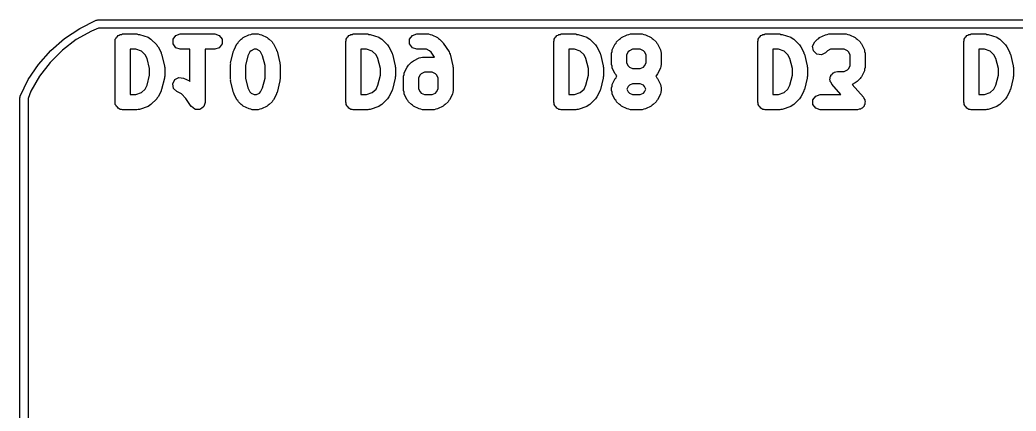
# Model space of a CAD drawing. Extents: x 111.8 to 137.6, y -130 to -95.3.
# Drawn here: x 111.79 to 124.13, y -100.18 to -95.35 of the extents above; entities that cross this region are included whole.
import ezdxf

# ---------------------------------------------------------------- set-up
doc = ezdxf.new("R2010")
doc.units = 0
doc.layers.add('BLACK', color=7, linetype='CONTINUOUS')

msp = doc.modelspace()

# ---------------------------------------------------------------- linework, layer by layer
at = {"layer": 'BLACK', "linetype": 'CONTINUOUS'}
for p, q in [((112.535, -95.4492), (112.739, -95.349)), ((112.768, -95.4452), (112.678, -95.4824)), ((112.739, -95.349), (112.751, -95.348)), ((112.739, -95.349), (112.739, -95.349)), ((112.751, -95.348), (112.758, -95.3452)), ((112.758, -95.3452), (135.472, -95.3452)), ((135.462, -95.4452), (112.768, -95.4452)), ((112.346, -95.5751), (112.535, -95.4492)), ((112.678, -95.4824), (112.492, -95.5893)), ((112.984, -95.5718), (112.988, -95.5577)), ((112.988, -95.5577), (113, -95.549)), ((113, -95.549), (113.009, -95.5369)), ((113.009, -95.5369), (113.023, -95.5324)), ((113.023, -95.5324), (113.035, -95.5236)), ((113.035, -95.5236), (113.05, -95.5236)), ((113.05, -95.5236), (113.064, -95.519)), ((113.064, -95.519), (113.243, -95.519)), ((113.243, -95.519), (113.257, -95.5237)), ((113.257, -95.5237), (113.273, -95.5238)), ((113.273, -95.5238), (113.38, -95.5596)), ((113.38, -95.5596), (113.397, -95.5724)), ((113.689, -95.5838), (113.723, -95.5369)), ((113.723, -95.5369), (113.779, -95.519)), ((113.779, -95.519), (114.207, -95.519)), ((114.207, -95.519), (114.262, -95.5369)), ((114.262, -95.5369), (114.296, -95.5838)), ((114.547, -95.5753), (114.558, -95.5646)), ((114.558, -95.5646), (114.629, -95.5289)), ((114.629, -95.5289), (114.651, -95.5257)), ((114.651, -95.5257), (114.671, -95.519)), ((114.671, -95.519), (114.743, -95.519)), ((114.743, -95.519), (114.763, -95.5257)), ((114.763, -95.5257), (114.785, -95.5289)), ((114.785, -95.5289), (114.856, -95.5646)), ((114.856, -95.5646), (114.867, -95.5753)), ((115.841, -95.5718), (115.846, -95.5577)), ((115.846, -95.5577), (115.858, -95.549)), ((115.858, -95.549), (115.866, -95.5369)), ((115.866, -95.5369), (115.88, -95.5324)), ((115.88, -95.5324), (115.892, -95.5236)), ((115.892, -95.5236), (115.907, -95.5236)), ((115.907, -95.5236), (115.921, -95.519)), ((115.921, -95.519), (116.1, -95.519)), ((116.1, -95.519), (116.114, -95.5237)), ((116.114, -95.5237), (116.13, -95.5238)), ((116.13, -95.5238), (116.237, -95.5596)), ((116.237, -95.5596), (116.254, -95.5724)), ((116.618, -95.5838), (116.652, -95.5369)), ((116.652, -95.5369), (116.707, -95.519)), ((116.707, -95.519), (116.85, -95.519)), ((116.85, -95.519), (116.871, -95.5257)), ((116.871, -95.5257), (116.892, -95.5289)), ((116.892, -95.5289), (116.963, -95.5646)), ((116.963, -95.5646), (116.974, -95.5753)), ((118.416, -95.5718), (118.421, -95.5577)), ((118.421, -95.5577), (118.433, -95.549)), ((118.433, -95.549), (118.441, -95.5369)), ((118.441, -95.5369), (118.455, -95.5324)), ((118.455, -95.5324), (118.467, -95.5236)), ((118.467, -95.5236), (118.482, -95.5236)), ((118.482, -95.5236), (118.496, -95.519)), ((118.496, -95.519), (118.675, -95.519)), ((118.675, -95.519), (118.689, -95.5237)), ((118.689, -95.5237), (118.705, -95.5238)), ((118.705, -95.5238), (118.812, -95.5596)), ((118.812, -95.5596), (118.829, -95.5724)), ((119.229, -95.5753), (119.24, -95.5646)), ((119.24, -95.5646), (119.312, -95.5289)), ((119.312, -95.5289), (119.333, -95.5257)), ((119.333, -95.5257), (119.354, -95.519)), ((119.354, -95.519), (119.496, -95.519)), ((119.496, -95.519), (119.517, -95.5257)), ((119.517, -95.5257), (119.538, -95.5289)), ((119.538, -95.5289), (119.61, -95.5646)), ((119.61, -95.5646), (119.621, -95.5753)), ((120.941, -95.5718), (120.946, -95.5577)), ((120.946, -95.5577), (120.958, -95.549)), ((120.958, -95.549), (120.966, -95.5369)), ((120.966, -95.5369), (120.98, -95.5324)), ((120.98, -95.5324), (120.992, -95.5236)), ((120.992, -95.5236), (121.007, -95.5236)), ((121.007, -95.5236), (121.021, -95.519)), ((121.021, -95.519), (121.2, -95.519)), ((121.2, -95.519), (121.214, -95.5237)), ((121.214, -95.5237), (121.23, -95.5238)), ((121.23, -95.5238), (121.337, -95.5596)), ((121.337, -95.5596), (121.354, -95.5724)), ((121.683, -95.5753), (121.694, -95.5646)), ((121.694, -95.5646), (121.765, -95.5289)), ((121.765, -95.5289), (121.787, -95.5257)), ((121.787, -95.5257), (121.807, -95.519)), ((121.807, -95.519), (122.021, -95.519)), ((122.021, -95.519), (122.042, -95.5257)), ((122.042, -95.5257), (122.063, -95.5289)), ((122.063, -95.5289), (122.135, -95.5646)), ((122.135, -95.5646), (122.146, -95.5753)), ((123.491, -95.5718), (123.496, -95.5577)), ((123.496, -95.5577), (123.508, -95.549)), ((123.508, -95.549), (123.516, -95.5369)), ((123.516, -95.5369), (123.53, -95.5324)), ((123.53, -95.5324), (123.542, -95.5236)), ((123.542, -95.5236), (123.557, -95.5236)), ((123.557, -95.5236), (123.571, -95.519)), ((123.571, -95.519), (123.75, -95.519)), ((123.75, -95.519), (123.764, -95.5237)), ((123.764, -95.5237), (123.78, -95.5238)), ((123.78, -95.5238), (123.887, -95.5596)), ((123.887, -95.5596), (123.904, -95.5724)), ((112.175, -95.7246), (112.346, -95.5751)), ((112.492, -95.5893), (112.321, -95.7197)), ((112.971, -95.6128), (112.975, -95.5987)), ((112.971, -96.3628), (112.971, -95.6128)), ((112.975, -95.5838), (112.984, -95.5718)), ((112.975, -95.5987), (112.975, -95.5838)), ((113.397, -95.5724), (113.416, -95.5822)), ((113.416, -95.5822), (113.488, -95.6536)), ((113.488, -95.6536), (113.495, -95.6672)), ((113.495, -95.6672), (113.505, -95.678)), ((113.505, -95.678), (113.541, -95.7494)), ((113.689, -95.6418), (113.689, -95.5838)), ((113.723, -95.6886), (113.689, -95.6418)), ((113.779, -95.7065), (113.723, -95.6886)), ((114.262, -95.6886), (114.207, -95.7065)), ((114.296, -95.6418), (114.262, -95.6886)), ((114.296, -95.5838), (114.296, -95.6418)), ((114.445, -95.7137), (114.48, -95.6423)), ((114.48, -95.6423), (114.491, -95.6315)), ((114.491, -95.6315), (114.498, -95.6179)), ((114.498, -95.6179), (114.534, -95.5822)), ((114.534, -95.5822), (114.547, -95.5753)), ((114.867, -95.5753), (114.881, -95.5822)), ((114.881, -95.5822), (114.916, -95.6179)), ((114.916, -95.6179), (114.923, -95.6315)), ((114.923, -95.6315), (114.934, -95.6423)), ((114.934, -95.6423), (114.97, -95.7137)), ((115.828, -95.6128), (115.832, -95.5987)), ((115.828, -96.3628), (115.828, -95.6128)), ((115.832, -95.5838), (115.841, -95.5718)), ((115.832, -95.5987), (115.832, -95.5838)), ((116.254, -95.5724), (116.273, -95.5822)), ((116.273, -95.5822), (116.345, -95.6536)), ((116.345, -95.6536), (116.352, -95.6672)), ((116.352, -95.6672), (116.362, -95.678)), ((116.362, -95.678), (116.398, -95.7494)), ((116.618, -95.6418), (116.618, -95.5838)), ((116.652, -95.6886), (116.618, -95.6418)), ((116.707, -95.7065), (116.652, -95.6886)), ((116.974, -95.5753), (116.988, -95.5822)), ((116.988, -95.5822), (117.023, -95.6179)), ((117.023, -95.6179), (117.028, -95.6263)), ((117.028, -95.6263), (117.035, -95.6322)), ((117.035, -95.6322), (117.107, -95.7394)), ((118.403, -95.6128), (118.407, -95.5987)), ((118.403, -96.3628), (118.403, -95.6128)), ((118.407, -95.5838), (118.416, -95.5718)), ((118.407, -95.5987), (118.407, -95.5838)), ((118.829, -95.5724), (118.848, -95.5822)), ((118.848, -95.5822), (118.92, -95.6536)), ((118.92, -95.6536), (118.927, -95.6672)), ((118.927, -95.6672), (118.937, -95.678)), ((118.937, -95.678), (118.973, -95.7494)), ((119.127, -95.7137), (119.163, -95.6423)), ((119.163, -95.6423), (119.173, -95.6315)), ((119.173, -95.6315), (119.18, -95.6179)), ((119.18, -95.6179), (119.216, -95.5822)), ((119.216, -95.5822), (119.229, -95.5753)), ((119.621, -95.5753), (119.634, -95.5822)), ((119.634, -95.5822), (119.67, -95.6179)), ((119.67, -95.6179), (119.677, -95.6315)), ((119.677, -95.6315), (119.687, -95.6423)), ((119.687, -95.6423), (119.723, -95.7137)), ((120.928, -95.6128), (120.932, -95.5987)), ((120.928, -96.3628), (120.928, -95.6128)), ((120.932, -95.5838), (120.941, -95.5718)), ((120.932, -95.5987), (120.932, -95.5838)), ((121.354, -95.5724), (121.373, -95.5822)), ((121.373, -95.5822), (121.445, -95.6536)), ((121.445, -95.6536), (121.452, -95.6672)), ((121.452, -95.6672), (121.462, -95.678)), ((121.462, -95.678), (121.498, -95.7494)), ((121.607, -95.6695), (121.634, -95.6179)), ((121.616, -95.7268), (121.607, -95.6695)), ((121.634, -95.6179), (121.669, -95.5822)), ((121.669, -95.5822), (121.683, -95.5753)), ((122.146, -95.5753), (122.159, -95.5822)), ((122.159, -95.5822), (122.195, -95.6179)), ((122.195, -95.6179), (122.202, -95.6315)), ((122.202, -95.6315), (122.212, -95.6423)), ((122.212, -95.6423), (122.248, -95.7137)), ((123.478, -95.6128), (123.482, -95.5987)), ((123.478, -96.3628), (123.478, -95.6128)), ((123.482, -95.5838), (123.491, -95.5718)), ((123.482, -95.5987), (123.482, -95.5838)), ((123.904, -95.5724), (123.923, -95.5822)), ((123.923, -95.5822), (123.995, -95.6536)), ((123.995, -95.6536), (124.002, -95.6672)), ((124.002, -95.6672), (124.012, -95.678)), ((124.012, -95.678), (124.048, -95.7494)), ((112.025, -95.8952), (112.175, -95.7246)), ((112.321, -95.7197), (112.169, -95.8712)), ((113.228, -95.7065), (113.158, -95.7065)), ((113.158, -95.7065), (113.158, -96.269)), ((113.299, -95.7304), (113.228, -95.7065)), ((113.344, -95.7755), (113.299, -95.7304)), ((113.369, -95.8241), (113.344, -95.7755)), ((113.541, -95.7494), (113.543, -95.7598)), ((113.543, -95.7598), (113.548, -95.7686)), ((113.548, -95.7686), (113.584, -95.9115)), ((113.899, -95.7065), (113.779, -95.7065)), ((113.899, -96.1074), (113.899, -95.7065)), ((114.207, -95.7065), (114.087, -95.7065)), ((114.087, -95.7065), (114.087, -96.3628)), ((114.402, -95.8758), (114.438, -95.7329)), ((114.438, -95.7329), (114.443, -95.724)), ((114.443, -95.724), (114.445, -95.7137)), ((114.617, -95.7884), (114.587, -95.91)), ((114.641, -95.7397), (114.617, -95.7884)), ((114.656, -95.7255), (114.641, -95.7397)), ((114.694, -95.7065), (114.656, -95.7255)), ((114.721, -95.7065), (114.694, -95.7065)), ((114.759, -95.7255), (114.721, -95.7065)), ((114.773, -95.7397), (114.759, -95.7255)), ((114.797, -95.7884), (114.773, -95.7397)), ((114.828, -95.91), (114.797, -95.7884)), ((114.97, -95.7137), (114.971, -95.724)), ((114.971, -95.724), (114.977, -95.7329)), ((114.977, -95.7329), (115.012, -95.8758)), ((116.085, -95.7065), (116.015, -95.7065)), ((116.015, -95.7065), (116.015, -96.269)), ((116.156, -95.7304), (116.085, -95.7065)), ((116.202, -95.7755), (116.156, -95.7304)), ((116.226, -95.8241), (116.202, -95.7755)), ((116.398, -95.7494), (116.4, -95.7598)), ((116.4, -95.7598), (116.405, -95.7686)), ((116.405, -95.7686), (116.441, -95.9115)), ((116.665, -95.8504), (116.737, -95.8146)), ((116.828, -95.7065), (116.707, -95.7065)), ((116.737, -95.8146), (116.758, -95.8114)), ((116.758, -95.8114), (116.779, -95.8047)), ((116.779, -95.8047), (116.921, -95.8047)), ((116.866, -95.7255), (116.828, -95.7065)), ((116.884, -95.7439), (116.866, -95.7255)), ((116.926, -95.8062), (116.884, -95.7439)), ((116.921, -95.8047), (116.926, -95.8062)), ((117.107, -95.7394), (117.111, -95.7549)), ((117.111, -95.7549), (117.12, -95.7686)), ((117.12, -95.7686), (117.155, -95.9115)), ((118.66, -95.7065), (118.59, -95.7065)), ((118.59, -95.7065), (118.59, -96.269)), ((118.731, -95.7304), (118.66, -95.7065)), ((118.777, -95.7755), (118.731, -95.7304)), ((118.801, -95.8241), (118.777, -95.7755)), ((118.973, -95.7494), (118.975, -95.7598)), ((118.975, -95.7598), (118.98, -95.7686)), ((118.98, -95.7686), (119.016, -95.9115)), ((119.117, -95.7556), (119.124, -95.7351)), ((119.117, -95.8985), (119.117, -95.7556)), ((119.124, -95.7351), (119.127, -95.7137)), ((119.323, -95.7397), (119.304, -95.7778)), ((119.304, -95.7778), (119.304, -95.8764)), ((119.338, -95.7255), (119.323, -95.7397)), ((119.376, -95.7065), (119.338, -95.7255)), ((119.474, -95.7065), (119.376, -95.7065)), ((119.512, -95.7255), (119.474, -95.7065)), ((119.527, -95.7397), (119.512, -95.7255)), ((119.546, -95.7778), (119.527, -95.7397)), ((119.546, -95.8764), (119.546, -95.7778)), ((119.723, -95.7137), (119.726, -95.7351)), ((119.726, -95.7351), (119.733, -95.7556)), ((119.733, -95.7556), (119.733, -95.8985)), ((121.185, -95.7065), (121.115, -95.7065)), ((121.115, -95.7065), (121.115, -96.269)), ((121.256, -95.7304), (121.185, -95.7065)), ((121.302, -95.7755), (121.256, -95.7304)), ((121.326, -95.8241), (121.302, -95.7755)), ((121.498, -95.7494), (121.5, -95.7598)), ((121.5, -95.7598), (121.505, -95.7686)), ((121.505, -95.7686), (121.541, -95.9115)), ((121.657, -95.7677), (121.616, -95.7268)), ((121.715, -95.7768), (121.657, -95.7677)), ((121.766, -95.7505), (121.715, -95.7768)), ((121.791, -95.7255), (121.766, -95.7505)), ((121.829, -95.7065), (121.791, -95.7255)), ((121.999, -95.7065), (121.829, -95.7065)), ((122.037, -95.7255), (121.999, -95.7065)), ((122.052, -95.7397), (122.037, -95.7255)), ((122.071, -95.7778), (122.052, -95.7397)), ((122.071, -95.9121), (122.071, -95.7778)), ((122.248, -95.7137), (122.251, -95.7351)), ((122.251, -95.7351), (122.258, -95.7556)), ((122.258, -95.7556), (122.258, -95.9342)), ((123.735, -95.7065), (123.665, -95.7065)), ((123.665, -95.7065), (123.665, -96.269)), ((123.806, -95.7304), (123.735, -95.7065)), ((123.852, -95.7755), (123.806, -95.7304)), ((123.876, -95.8241), (123.852, -95.7755)), ((124.048, -95.7494), (124.05, -95.7598)), ((124.05, -95.7598), (124.055, -95.7686)), ((124.055, -95.7686), (124.091, -95.9115)), ((111.898, -96.0838), (112.025, -95.8952)), ((112.169, -95.8712), (112.038, -96.0412)), ((113.399, -95.9458), (113.369, -95.8241)), ((113.584, -95.9115), (113.583, -95.9231)), ((113.583, -95.9231), (113.587, -95.9342)), ((113.587, -95.9342), (113.587, -96.0414)), ((114.399, -95.8985), (114.403, -95.8874)), ((114.399, -96.0771), (114.399, -95.8985)), ((114.403, -95.8874), (114.402, -95.8758)), ((114.587, -95.91), (114.587, -96.0655)), ((114.828, -96.0655), (114.828, -95.91)), ((115.012, -95.8758), (115.012, -95.8874)), ((115.012, -95.8874), (115.015, -95.8985)), ((115.015, -95.8985), (115.015, -96.0771)), ((116.256, -95.9458), (116.226, -95.8241)), ((116.441, -95.9115), (116.44, -95.9231)), ((116.44, -95.9231), (116.444, -95.9342)), ((116.444, -95.9342), (116.444, -96.0414)), ((116.552, -95.9994), (116.588, -95.928)), ((116.588, -95.928), (116.598, -95.9172)), ((116.598, -95.9172), (116.605, -95.9036)), ((116.605, -95.9036), (116.641, -95.8679)), ((116.641, -95.8679), (116.654, -95.861)), ((116.654, -95.861), (116.665, -95.8504)), ((117.155, -95.9115), (117.154, -95.9231)), ((117.154, -95.9231), (117.158, -95.9342)), ((117.158, -95.9342), (117.158, -96.2199)), ((118.831, -95.9458), (118.801, -95.8241)), ((119.016, -95.9115), (119.015, -95.9231)), ((119.015, -95.9231), (119.019, -95.9342)), ((119.019, -95.9342), (119.019, -96.0414)), ((119.124, -95.9191), (119.117, -95.8985)), ((119.127, -95.9404), (119.124, -95.9191)), ((119.304, -95.8764), (119.323, -95.9144)), ((119.323, -95.9144), (119.338, -95.9286)), ((119.338, -95.9286), (119.376, -95.9476)), ((119.474, -95.9476), (119.512, -95.9286)), ((119.512, -95.9286), (119.527, -95.9144)), ((119.527, -95.9144), (119.546, -95.8764)), ((119.726, -95.9191), (119.723, -95.9404)), ((119.733, -95.8985), (119.726, -95.9191)), ((121.356, -95.9458), (121.326, -95.8241)), ((121.541, -95.9115), (121.54, -95.9231)), ((121.54, -95.9231), (121.544, -95.9342)), ((121.544, -95.9342), (121.544, -96.0414)), ((122.052, -95.9501), (122.071, -95.9121)), ((122.258, -95.9342), (122.251, -95.9548)), ((123.906, -95.9458), (123.876, -95.8241)), ((124.091, -95.9115), (124.09, -95.9231)), ((124.09, -95.9231), (124.094, -95.9342)), ((124.094, -95.9342), (124.094, -96.0414)), ((112.038, -96.0412), (111.931, -96.2268)), ((113.369, -96.1515), (113.399, -96.0298)), ((113.399, -96.0298), (113.399, -95.9458)), ((113.587, -96.0414), (113.583, -96.0525)), ((113.583, -96.0525), (113.584, -96.0641)), ((113.712, -96.0827), (113.763, -96.056)), ((113.763, -96.056), (113.82, -96.0646)), ((116.226, -96.1515), (116.256, -96.0298)), ((116.256, -96.0298), (116.256, -95.9458)), ((116.444, -96.0414), (116.44, -96.0525)), ((116.44, -96.0525), (116.441, -96.0641)), ((116.542, -96.0414), (116.549, -96.0208)), ((116.542, -96.2199), (116.542, -96.0414)), ((116.549, -96.0208), (116.552, -95.9994)), ((116.748, -96.0255), (116.729, -96.0635)), ((116.763, -96.0113), (116.748, -96.0255)), ((116.801, -95.9922), (116.763, -96.0113)), ((116.899, -95.9922), (116.801, -95.9922)), ((116.937, -96.0113), (116.899, -95.9922)), ((116.952, -96.0255), (116.937, -96.0113)), ((116.971, -96.0635), (116.952, -96.0255)), ((118.801, -96.1515), (118.831, -96.0298)), ((118.831, -96.0298), (118.831, -95.9458)), ((119.019, -96.0414), (119.015, -96.0525)), ((119.015, -96.0525), (119.016, -96.0641)), ((119.163, -96.0119), (119.127, -95.9404)), ((119.173, -96.0227), (119.163, -96.0119)), ((119.163, -96.0709), (119.173, -96.06)), ((119.18, -96.0362), (119.173, -96.0227)), ((119.173, -96.06), (119.18, -96.0465)), ((119.185, -96.0414), (119.18, -96.0362)), ((119.18, -96.0465), (119.185, -96.0414)), ((119.376, -95.9476), (119.474, -95.9476)), ((119.67, -96.0362), (119.665, -96.0414)), ((119.665, -96.0414), (119.67, -96.0465)), ((119.677, -96.0227), (119.67, -96.0362)), ((119.67, -96.0465), (119.677, -96.06)), ((119.687, -96.0119), (119.677, -96.0227)), ((119.677, -96.06), (119.687, -96.0709)), ((119.723, -95.9404), (119.687, -96.0119)), ((121.326, -96.1515), (121.356, -96.0298)), ((121.356, -96.0298), (121.356, -95.9458)), ((121.544, -96.0414), (121.54, -96.0525)), ((121.54, -96.0525), (121.541, -96.0641)), ((121.825, -96.0481), (121.831, -96.0395)), ((121.825, -96.0671), (121.825, -96.0481)), ((121.831, -96.0395), (121.834, -96.029)), ((121.834, -96.029), (121.848, -96.0166)), ((121.848, -96.0166), (121.859, -96.0012)), ((121.859, -96.0012), (121.869, -95.9979)), ((121.869, -95.9979), (121.877, -95.9909)), ((121.877, -95.9909), (121.896, -95.9892)), ((121.896, -95.9892), (121.914, -95.9833)), ((121.914, -95.9833), (121.999, -95.9833)), ((121.999, -95.9833), (122.037, -95.9643)), ((122.037, -95.9643), (122.052, -95.9501)), ((122.202, -96.0584), (122.195, -96.0719)), ((122.212, -96.0476), (122.202, -96.0584)), ((122.248, -95.9761), (122.212, -96.0476)), ((122.251, -95.9548), (122.248, -95.9761)), ((123.876, -96.1515), (123.906, -96.0298)), ((123.906, -96.0298), (123.906, -95.9458)), ((124.094, -96.0414), (124.09, -96.0525)), ((124.09, -96.0525), (124.091, -96.0641)), ((111.797, -96.2874), (111.898, -96.0838)), ((113.344, -96.2001), (113.369, -96.1515)), ((113.584, -96.0641), (113.548, -96.207)), ((113.686, -96.1345), (113.712, -96.0827)), ((113.695, -96.1917), (113.686, -96.1345)), ((113.82, -96.0646), (113.892, -96.1004)), ((113.892, -96.1004), (113.899, -96.1074)), ((114.403, -96.0882), (114.399, -96.0771)), ((114.402, -96.0998), (114.403, -96.0882)), ((114.438, -96.2427), (114.402, -96.0998)), ((114.587, -96.0655), (114.617, -96.1872)), ((114.797, -96.1872), (114.828, -96.0655)), ((115.012, -96.0998), (114.977, -96.2427)), ((115.015, -96.0771), (115.012, -96.0882)), ((115.012, -96.0882), (115.012, -96.0998)), ((116.202, -96.2001), (116.226, -96.1515)), ((116.441, -96.0641), (116.405, -96.207)), ((116.729, -96.0635), (116.729, -96.1978)), ((116.971, -96.1978), (116.971, -96.0635)), ((118.777, -96.2001), (118.801, -96.1515)), ((119.016, -96.0641), (118.98, -96.207)), ((119.117, -96.1842), (119.124, -96.1637)), ((119.117, -96.2199), (119.117, -96.1842)), ((119.124, -96.1637), (119.127, -96.1423)), ((119.127, -96.1423), (119.163, -96.0709)), ((119.323, -96.1683), (119.307, -96.2021)), ((119.338, -96.1541), (119.323, -96.1683)), ((119.376, -96.1351), (119.338, -96.1541)), ((119.474, -96.1351), (119.376, -96.1351)), ((119.512, -96.1541), (119.474, -96.1351)), ((119.527, -96.1683), (119.512, -96.1541)), ((119.543, -96.2021), (119.527, -96.1683)), ((119.687, -96.0709), (119.723, -96.1423)), ((119.723, -96.1423), (119.726, -96.1637)), ((119.726, -96.1637), (119.733, -96.1842)), ((119.733, -96.1842), (119.733, -96.2199)), ((121.302, -96.2001), (121.326, -96.1515)), ((121.541, -96.0641), (121.505, -96.207)), ((121.821, -96.0855), (121.825, -96.0671)), ((121.825, -96.0954), (121.821, -96.0855)), ((121.825, -96.106), (121.825, -96.0954)), ((121.836, -96.1214), (121.825, -96.106)), ((121.844, -96.1388), (121.836, -96.1214)), ((121.958, -96.269), (121.844, -96.1388)), ((122.135, -96.1252), (122.097, -96.1439)), ((122.097, -96.1439), (122.235, -96.301)), ((122.146, -96.1145), (122.135, -96.1252)), ((122.159, -96.1076), (122.146, -96.1145)), ((122.195, -96.0719), (122.159, -96.1076)), ((123.852, -96.2001), (123.876, -96.1515)), ((124.091, -96.0641), (124.055, -96.207)), ((111.794, -96.3066), (111.796, -96.2997)), ((111.794, -129.063), (111.794, -96.3066)), ((111.796, -96.2997), (111.797, -96.2874)), ((111.797, -96.2874), (111.797, -96.2874)), ((111.931, -96.2268), (111.894, -96.3166)), ((113.158, -96.269), (113.228, -96.269)), ((113.228, -96.269), (113.299, -96.2451)), ((113.299, -96.2451), (113.344, -96.2001)), ((113.495, -96.3084), (113.488, -96.3219)), ((113.505, -96.2976), (113.495, -96.3084)), ((113.541, -96.2261), (113.505, -96.2976)), ((113.543, -96.2158), (113.541, -96.2261)), ((113.548, -96.207), (113.543, -96.2158)), ((113.737, -96.2324), (113.695, -96.1917)), ((113.794, -96.2613), (113.737, -96.2324)), ((113.849, -96.3154), (113.794, -96.2613)), ((114.443, -96.2515), (114.438, -96.2427)), ((114.445, -96.2619), (114.443, -96.2515)), ((114.48, -96.3333), (114.445, -96.2619)), ((114.617, -96.1872), (114.641, -96.2358)), ((114.641, -96.2358), (114.656, -96.25)), ((114.656, -96.25), (114.694, -96.269)), ((114.694, -96.269), (114.721, -96.269)), ((114.721, -96.269), (114.759, -96.25)), ((114.759, -96.25), (114.773, -96.2358)), ((114.773, -96.2358), (114.797, -96.1872)), ((114.97, -96.2619), (114.934, -96.3333)), ((114.971, -96.2515), (114.97, -96.2619)), ((114.977, -96.2427), (114.971, -96.2515)), ((116.015, -96.269), (116.085, -96.269)), ((116.085, -96.269), (116.156, -96.2451)), ((116.156, -96.2451), (116.202, -96.2001)), ((116.352, -96.3084), (116.345, -96.3219)), ((116.362, -96.2976), (116.352, -96.3084)), ((116.398, -96.2261), (116.362, -96.2976)), ((116.4, -96.2158), (116.398, -96.2261)), ((116.405, -96.207), (116.4, -96.2158)), ((116.549, -96.2405), (116.542, -96.2199)), ((116.552, -96.2619), (116.549, -96.2405)), ((116.588, -96.3333), (116.552, -96.2619)), ((116.729, -96.1978), (116.748, -96.2358)), ((116.748, -96.2358), (116.763, -96.25)), ((116.763, -96.25), (116.801, -96.269)), ((116.801, -96.269), (116.899, -96.269)), ((116.899, -96.269), (116.937, -96.25)), ((116.937, -96.25), (116.952, -96.2358)), ((116.952, -96.2358), (116.971, -96.1978)), ((117.148, -96.2619), (117.112, -96.3333)), ((117.151, -96.2405), (117.148, -96.2619)), ((117.158, -96.2199), (117.151, -96.2405)), ((118.59, -96.269), (118.66, -96.269)), ((118.66, -96.269), (118.731, -96.2451)), ((118.731, -96.2451), (118.777, -96.2001)), ((118.927, -96.3084), (118.92, -96.3219)), ((118.937, -96.2976), (118.927, -96.3084)), ((118.973, -96.2261), (118.937, -96.2976)), ((118.975, -96.2158), (118.973, -96.2261)), ((118.98, -96.207), (118.975, -96.2158)), ((119.124, -96.2405), (119.117, -96.2199)), ((119.127, -96.2619), (119.124, -96.2405)), ((119.163, -96.3333), (119.127, -96.2619)), ((119.307, -96.2021), (119.323, -96.2358)), ((119.323, -96.2358), (119.338, -96.25)), ((119.338, -96.25), (119.376, -96.269)), ((119.376, -96.269), (119.474, -96.269)), ((119.474, -96.269), (119.512, -96.25)), ((119.512, -96.25), (119.527, -96.2358)), ((119.527, -96.2358), (119.543, -96.2021)), ((119.723, -96.2619), (119.687, -96.3333)), ((119.726, -96.2405), (119.723, -96.2619)), ((119.733, -96.2199), (119.726, -96.2405)), ((121.115, -96.269), (121.185, -96.269)), ((121.185, -96.269), (121.256, -96.2451)), ((121.256, -96.2451), (121.302, -96.2001)), ((121.452, -96.3084), (121.445, -96.3219)), ((121.462, -96.2976), (121.452, -96.3084)), ((121.498, -96.2261), (121.462, -96.2976)), ((121.5, -96.2158), (121.498, -96.2261)), ((121.505, -96.207), (121.5, -96.2158)), ((121.611, -96.3338), (121.645, -96.2869)), ((121.645, -96.2869), (121.7, -96.269)), ((121.7, -96.269), (121.958, -96.269)), ((122.235, -96.301), (122.242, -96.3185)), ((123.665, -96.269), (123.735, -96.269)), ((123.735, -96.269), (123.806, -96.2451)), ((123.806, -96.2451), (123.852, -96.2001)), ((124.002, -96.3084), (123.995, -96.3219)), ((124.012, -96.2976), (124.002, -96.3084)), ((124.048, -96.2261), (124.012, -96.2976)), ((124.05, -96.2158), (124.048, -96.2261)), ((124.055, -96.207), (124.05, -96.2158)), ((111.894, -96.3166), (111.894, -129.053)), ((112.975, -96.3769), (112.971, -96.3628)), ((112.975, -96.3918), (112.975, -96.3769)), ((112.984, -96.4038), (112.975, -96.3918)), ((112.988, -96.4179), (112.984, -96.4038)), ((113, -96.4266), (112.988, -96.4179)), ((113.009, -96.4386), (113, -96.4266)), ((113.38, -96.416), (113.273, -96.4517)), ((113.397, -96.4032), (113.38, -96.416)), ((113.416, -96.3934), (113.397, -96.4032)), ((113.488, -96.3219), (113.416, -96.3934)), ((113.915, -96.4148), (113.849, -96.3154)), ((113.916, -96.416), (113.915, -96.4148)), ((113.917, -96.4179), (113.916, -96.416)), ((113.939, -96.4339), (113.917, -96.4179)), ((114.066, -96.4209), (114.044, -96.436)), ((114.067, -96.419), (114.066, -96.4209)), ((114.069, -96.4179), (114.067, -96.419)), ((114.077, -96.392), (114.069, -96.4179)), ((114.087, -96.3666), (114.077, -96.392)), ((114.087, -96.3628), (114.086, -96.3647)), ((114.086, -96.3647), (114.087, -96.3666)), ((114.491, -96.3441), (114.48, -96.3333)), ((114.498, -96.3576), (114.491, -96.3441)), ((114.534, -96.3934), (114.498, -96.3576)), ((114.547, -96.4003), (114.534, -96.3934)), ((114.558, -96.4109), (114.547, -96.4003)), ((114.63, -96.4466), (114.558, -96.4109)), ((114.856, -96.4109), (114.785, -96.4466)), ((114.867, -96.4003), (114.856, -96.4109)), ((114.881, -96.3934), (114.867, -96.4003)), ((114.916, -96.3576), (114.881, -96.3934)), ((114.923, -96.3441), (114.916, -96.3576)), ((114.934, -96.3333), (114.923, -96.3441)), ((115.832, -96.3769), (115.828, -96.3628)), ((115.832, -96.3918), (115.832, -96.3769)), ((115.841, -96.4038), (115.832, -96.3918)), ((115.846, -96.4179), (115.841, -96.4038)), ((115.858, -96.4266), (115.846, -96.4179)), ((115.866, -96.4386), (115.858, -96.4266)), ((116.237, -96.416), (116.13, -96.4517)), ((116.254, -96.4032), (116.237, -96.416)), ((116.273, -96.3934), (116.254, -96.4032)), ((116.345, -96.3219), (116.273, -96.3934)), ((116.598, -96.3441), (116.588, -96.3333)), ((116.605, -96.3576), (116.598, -96.3441)), ((116.641, -96.3934), (116.605, -96.3576)), ((116.654, -96.4003), (116.641, -96.3934)), ((116.665, -96.4109), (116.654, -96.4003)), ((116.737, -96.4466), (116.665, -96.4109)), ((117.035, -96.4109), (116.963, -96.4466)), ((117.046, -96.4003), (117.035, -96.4109)), ((117.059, -96.3934), (117.046, -96.4003)), ((117.095, -96.3576), (117.059, -96.3934)), ((117.102, -96.3441), (117.095, -96.3576)), ((117.112, -96.3333), (117.102, -96.3441)), ((118.407, -96.3769), (118.403, -96.3628)), ((118.407, -96.3918), (118.407, -96.3769)), ((118.416, -96.4038), (118.407, -96.3918)), ((118.421, -96.4179), (118.416, -96.4038)), ((118.433, -96.4266), (118.421, -96.4179)), ((118.441, -96.4386), (118.433, -96.4266)), ((118.812, -96.416), (118.705, -96.4517)), ((118.829, -96.4032), (118.812, -96.416)), ((118.848, -96.3934), (118.829, -96.4032)), ((118.92, -96.3219), (118.848, -96.3934)), ((119.173, -96.3441), (119.163, -96.3333)), ((119.18, -96.3576), (119.173, -96.3441)), ((119.216, -96.3934), (119.18, -96.3576)), ((119.229, -96.4003), (119.216, -96.3934)), ((119.24, -96.4109), (119.229, -96.4003)), ((119.312, -96.4466), (119.24, -96.4109)), ((119.61, -96.4109), (119.538, -96.4466)), ((119.621, -96.4003), (119.61, -96.4109)), ((119.634, -96.3934), (119.621, -96.4003)), ((119.67, -96.3576), (119.634, -96.3934)), ((119.677, -96.3441), (119.67, -96.3576)), ((119.687, -96.3333), (119.677, -96.3441)), ((120.932, -96.3769), (120.928, -96.3628)), ((120.932, -96.3918), (120.932, -96.3769)), ((120.941, -96.4038), (120.932, -96.3918)), ((120.946, -96.4179), (120.941, -96.4038)), ((120.958, -96.4266), (120.946, -96.4179)), ((120.966, -96.4386), (120.958, -96.4266)), ((121.337, -96.416), (121.23, -96.4517)), ((121.354, -96.4032), (121.337, -96.416)), ((121.373, -96.3934), (121.354, -96.4032)), ((121.445, -96.3219), (121.373, -96.3934)), ((121.611, -96.3918), (121.611, -96.3338)), ((121.645, -96.4386), (121.611, -96.3918)), ((122.231, -96.4233), (122.219, -96.4386)), ((122.245, -96.4108), (122.231, -96.4233)), ((122.242, -96.3185), (122.253, -96.3338)), ((122.247, -96.4004), (122.245, -96.4108)), ((122.253, -96.3918), (122.247, -96.4004)), ((122.253, -96.3338), (122.253, -96.3445)), ((122.253, -96.3445), (122.258, -96.3543)), ((122.258, -96.3543), (122.253, -96.3728)), ((122.253, -96.3728), (122.253, -96.3918)), ((123.482, -96.3769), (123.478, -96.3628)), ((123.482, -96.3918), (123.482, -96.3769)), ((123.491, -96.4038), (123.482, -96.3918)), ((123.496, -96.4179), (123.491, -96.4038)), ((123.508, -96.4266), (123.496, -96.4179)), ((123.516, -96.4386), (123.508, -96.4266)), ((123.887, -96.416), (123.78, -96.4517)), ((123.904, -96.4032), (123.887, -96.416)), ((123.923, -96.3934), (123.904, -96.4032)), ((123.995, -96.3219), (123.923, -96.3934)), ((113.023, -96.4432), (113.009, -96.4386)), ((113.035, -96.4519), (113.023, -96.4432)), ((113.05, -96.4519), (113.035, -96.4519)), ((113.064, -96.4565), (113.05, -96.4519)), ((113.243, -96.4565), (113.064, -96.4565)), ((113.257, -96.4518), (113.243, -96.4565)), ((113.273, -96.4517), (113.257, -96.4518)), ((113.96, -96.4507), (113.939, -96.4339)), ((113.962, -96.4508), (113.96, -96.4507)), ((113.964, -96.4519), (113.962, -96.4508)), ((113.991, -96.4519), (113.964, -96.4519)), ((114.018, -96.453), (113.991, -96.4519)), ((114.02, -96.4519), (114.018, -96.453)), ((114.022, -96.4519), (114.02, -96.4519)), ((114.044, -96.436), (114.022, -96.4519)), ((114.651, -96.4499), (114.63, -96.4466)), ((114.671, -96.4565), (114.651, -96.4499)), ((114.743, -96.4565), (114.671, -96.4565)), ((114.763, -96.4499), (114.743, -96.4565)), ((114.785, -96.4466), (114.763, -96.4499)), ((115.88, -96.4432), (115.866, -96.4386)), ((115.892, -96.4519), (115.88, -96.4432)), ((115.907, -96.4519), (115.892, -96.4519)), ((115.921, -96.4565), (115.907, -96.4519)), ((116.1, -96.4565), (115.921, -96.4565)), ((116.114, -96.4518), (116.1, -96.4565)), ((116.13, -96.4517), (116.114, -96.4518)), ((116.758, -96.4499), (116.737, -96.4466)), ((116.779, -96.4565), (116.758, -96.4499)), ((116.921, -96.4565), (116.779, -96.4565)), ((116.942, -96.4499), (116.921, -96.4565)), ((116.963, -96.4466), (116.942, -96.4499)), ((118.455, -96.4432), (118.441, -96.4386)), ((118.467, -96.4519), (118.455, -96.4432)), ((118.482, -96.4519), (118.467, -96.4519)), ((118.496, -96.4565), (118.482, -96.4519)), ((118.675, -96.4565), (118.496, -96.4565)), ((118.689, -96.4518), (118.675, -96.4565)), ((118.705, -96.4517), (118.689, -96.4518)), ((119.333, -96.4499), (119.312, -96.4466)), ((119.354, -96.4565), (119.333, -96.4499)), ((119.496, -96.4565), (119.354, -96.4565)), ((119.517, -96.4499), (119.496, -96.4565)), ((119.538, -96.4466), (119.517, -96.4499)), ((120.98, -96.4432), (120.966, -96.4386)), ((120.992, -96.4519), (120.98, -96.4432)), ((121.007, -96.4519), (120.992, -96.4519)), ((121.021, -96.4565), (121.007, -96.4519)), ((121.2, -96.4565), (121.021, -96.4565)), ((121.214, -96.4518), (121.2, -96.4565)), ((121.23, -96.4517), (121.214, -96.4518)), ((121.7, -96.4565), (121.645, -96.4386)), ((122.164, -96.4565), (121.7, -96.4565)), ((122.182, -96.4507), (122.164, -96.4565)), ((122.201, -96.449), (122.182, -96.4507)), ((122.209, -96.4419), (122.201, -96.449)), ((122.219, -96.4386), (122.209, -96.4419)), ((123.53, -96.4432), (123.516, -96.4386)), ((123.542, -96.4519), (123.53, -96.4432)), ((123.557, -96.4519), (123.542, -96.4519)), ((123.571, -96.4565), (123.557, -96.4519)), ((123.75, -96.4565), (123.571, -96.4565)), ((123.764, -96.4518), (123.75, -96.4565)), ((123.78, -96.4517), (123.764, -96.4518))]:
    msp.add_line(p, q, dxfattribs=at)

doc.saveas('drawing.dxf')
